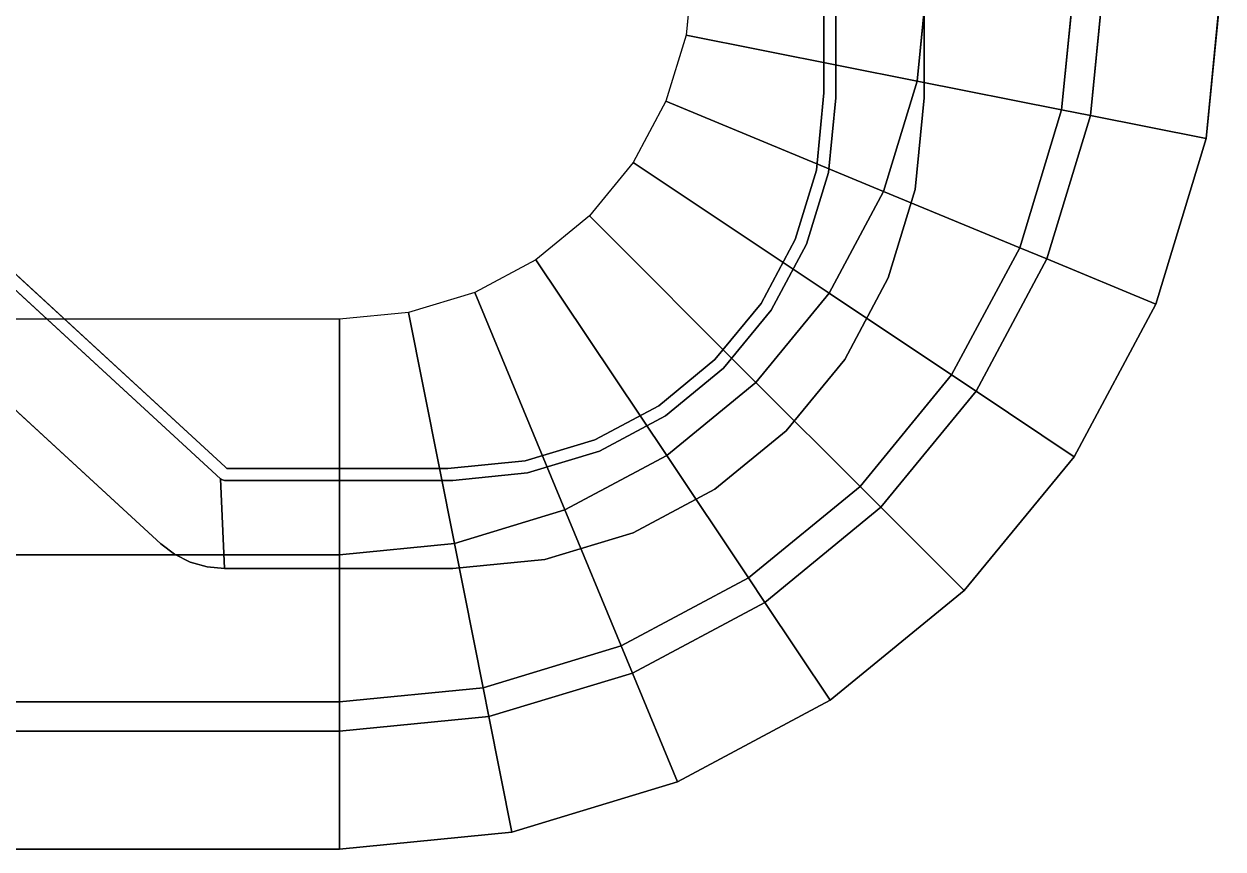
# Model space of a CAD drawing. Header units: millimetres. Extents: x 0 to 2000, y 0 to 1200.
# Drawn here: x 1979.64 to 2000, y 0 to 14.02 of the extents above; entities that cross this region are included whole.
import ezdxf

# ---------------------------------------------------------------- set-up
doc = ezdxf.new("R2010")
doc.units = ezdxf.units.MM
for name, color, linetype, true_color in [('MFG_S03A', 7, 'Continuous', 0x66828e), ('MFG_S03C', 7, 'Continuous', 0x66828e), ('MFG_W01', 7, 'Continuous', 0xd6b78e)]:
    doc.layers.add(name, color=color, linetype=linetype, true_color=true_color)

# ---------------------------------------------------------------- blocks, each defined once
blk = doc.blocks.new('P_W01_01')
at = {"layer": 'MFG_W01'}
for points, invisible_edges in [([(1991, 15, 882), (15, 9, 882), (235, 243, 882)], 15), ([(235, 243, 886), (15, 5, 886), (1995, 15, 886)], 15), ([(1995, 15, 886), (15, 5, 886), (235, 243, 886)], 15), ([(235, 243, 888.5), (15, 2.5, 888.5), (1997.5, 15, 888.5)], 15), ([(1997.5, 15, 888.5), (15, 2.5, 888.5), (235, 243, 888.5)], 15), ([(235, 243, 889), (15, 2, 889), (1998, 15, 889)], 15), ([(1998, 15, 889), (15, 2, 889), (235, 243, 889)], 15), ([(235, 243, 891), (15, 0, 891), (2000, 15, 891)], 15), ([(2000, 15, 891), (15, 0, 891), (235, 243, 891)], 15), ([(235, 243, 896), (15, 0, 896), (2000, 15, 896)], 15), ([(2000, 15, 896), (15, 0, 896), (235, 243, 896)], 15), ([(235, 243, 900), (15, 0, 900), (2000, 15, 900)], 15), ([(1991, 15, 882), (1990.88471, 13.82946, 882), (15, 9, 882)], 14), ([(15, 5, 886), (1994.80785, 13.0491, 886), (1995, 15, 886)], 13), ([(1995, 15, 886), (1994.80785, 13.0491, 886), (15, 5, 886)], 14), ([(15, 2.5, 888.5), (1997.25982, 12.56137, 888.5), (1997.5, 15, 888.5)], 13), ([(1997.5, 15, 888.5), (1997.25982, 12.56137, 888.5), (15, 2.5, 888.5)], 14), ([(15, 2, 889), (1997.75021, 12.46383, 889), (1998, 15, 889)], 13), ([(1998, 15, 889), (1997.75021, 12.46383, 889), (15, 2, 889)], 14), ([(15, 0, 891), (1999.71178, 12.07365, 891), (2000, 15, 891)], 13), ([(2000, 15, 891), (1999.71178, 12.07365, 891), (15, 0, 891)], 14), ([(15, 0, 896), (1999.71178, 12.07365, 896), (2000, 15, 896)], 13), ([(2000, 15, 896), (1999.71178, 12.07365, 896), (15, 0, 896)], 14), ([(15, 0, 900), (1999.71178, 12.07365, 900), (2000, 15, 900)], 13), ([(1990.88471, 13.82946, 882), (1990.54328, 12.7039, 882), (15, 9, 882)], 14), ([(15, 5, 886), (1994.2388, 11.17317, 886), (1994.80785, 13.0491, 886)], 13), ([(1994.80785, 13.0491, 886), (1994.2388, 11.17317, 886), (15, 5, 886)], 14), ([(1990.54328, 12.7039, 882), (1989.98882, 11.66658, 882), (15, 9, 882)], 14), ([(15, 2.5, 888.5), (1996.54849, 10.21646, 888.5), (1997.25982, 12.56137, 888.5)], 13), ([(1997.25982, 12.56137, 888.5), (1996.54849, 10.21646, 888.5), (15, 2.5, 888.5)], 14), ([(15, 2, 889), (1997.01043, 10.02512, 889), (1997.75021, 12.46383, 889)], 13), ([(1997.75021, 12.46383, 889), (1997.01043, 10.02512, 889), (15, 2, 889)], 14), ([(15, 0, 891), (1998.85819, 9.25975, 891), (1999.71178, 12.07365, 891)], 13), ([(1999.71178, 12.07365, 891), (1998.85819, 9.25975, 891), (15, 0, 891)], 14), ([(15, 0, 896), (1998.85819, 9.25975, 896), (1999.71178, 12.07365, 896)], 13), ([(1999.71178, 12.07365, 896), (1998.85819, 9.25975, 896), (15, 0, 896)], 14), ([(15, 0, 900), (1998.85819, 9.25975, 900), (1999.71178, 12.07365, 900)], 13), ([(1989.98882, 11.66658, 882), (1989.24264, 10.75736, 882), (15, 9, 882)], 14), ([(15, 5, 886), (1993.3147, 9.4443, 886), (1994.2388, 11.17317, 886)], 13), ([(1994.2388, 11.17317, 886), (1993.3147, 9.4443, 886), (15, 5, 886)], 14), ([(1989.24264, 10.75736, 882), (1988.33342, 10.01118, 882), (15, 9, 882)], 14), ([(15, 2.5, 888.5), (1995.39337, 8.05537, 888.5), (1996.54849, 10.21646, 888.5)], 13), ([(1996.54849, 10.21646, 888.5), (1995.39337, 8.05537, 888.5), (15, 2.5, 888.5)], 14), ([(15, 2, 889), (1995.8091, 7.77759, 889), (1997.01043, 10.02512, 889)], 13), ([(1997.01043, 10.02512, 889), (1995.8091, 7.77759, 889), (15, 2, 889)], 14), ([(1988.33342, 10.01118, 882), (1987.2961, 9.45672, 882), (15, 9, 882)], 14), ([(1987.2961, 9.45672, 882), (1986.17054, 9.11529, 882), (15, 9, 882)], 14), ([(15, 5, 886), (1992.07107, 7.92893, 886), (1993.3147, 9.4443, 886)], 13), ([(1993.3147, 9.4443, 886), (1992.07107, 7.92893, 886), (15, 5, 886)], 14), ([(15, 0, 891), (1997.47204, 6.66645, 891), (1998.85819, 9.25975, 891)], 13), ([(1998.85819, 9.25975, 891), (1997.47204, 6.66645, 891), (15, 0, 891)], 14), ([(15, 0, 896), (1997.47204, 6.66645, 896), (1998.85819, 9.25975, 896)], 13), ([(1998.85819, 9.25975, 896), (1997.47204, 6.66645, 896), (15, 0, 896)], 14), ([(15, 0, 900), (1997.47204, 6.66645, 900), (1998.85819, 9.25975, 900)], 13), ([(1986.17054, 9.11529, 882), (1985, 9, 882), (15, 9, 882)], 12), ([(15, 2.5, 888.5), (1993.83883, 6.16117, 888.5), (1995.39337, 8.05537, 888.5)], 13), ([(1995.39337, 8.05537, 888.5), (1993.83883, 6.16117, 888.5), (15, 2.5, 888.5)], 14), ([(15, 5, 886), (1990.5557, 6.6853, 886), (1992.07107, 7.92893, 886)], 13), ([(1992.07107, 7.92893, 886), (1990.5557, 6.6853, 886), (15, 5, 886)], 14), ([(15, 2, 889), (1994.19239, 5.80761, 889), (1995.8091, 7.77759, 889)], 13), ([(1995.8091, 7.77759, 889), (1994.19239, 5.80761, 889), (15, 2, 889)], 14), ([(15, 5, 886), (1988.82683, 5.7612, 886), (1990.5557, 6.6853, 886)], 13), ([(1990.5557, 6.6853, 886), (1988.82683, 5.7612, 886), (15, 5, 886)], 14), ([(15, 0, 891), (1995.6066, 4.3934, 891), (1997.47204, 6.66645, 891)], 13), ([(1997.47204, 6.66645, 891), (1995.6066, 4.3934, 891), (15, 0, 891)], 14), ([(15, 0, 896), (1995.6066, 4.3934, 896), (1997.47204, 6.66645, 896)], 13), ([(1997.47204, 6.66645, 896), (1995.6066, 4.3934, 896), (15, 0, 896)], 14), ([(15, 0, 900), (1995.6066, 4.3934, 900), (1997.47204, 6.66645, 900)], 13), ([(15, 2.5, 888.5), (1991.94463, 4.60663, 888.5), (1993.83883, 6.16117, 888.5)], 13), ([(1993.83883, 6.16117, 888.5), (1991.94463, 4.60663, 888.5), (15, 2.5, 888.5)], 14), ([(15, 2, 889), (1992.22241, 4.1909, 889), (1994.19239, 5.80761, 889)], 13), ([(1994.19239, 5.80761, 889), (1992.22241, 4.1909, 889), (15, 2, 889)], 14), ([(15, 5, 886), (1986.9509, 5.19215, 886), (1988.82683, 5.7612, 886)], 13), ([(1988.82683, 5.7612, 886), (1986.9509, 5.19215, 886), (15, 5, 886)], 14), ([(15, 5, 886), (1985, 5, 886), (1986.9509, 5.19215, 886)], 12), ([(1986.9509, 5.19215, 886), (1985, 5, 886), (15, 5, 886)], 12), ([(15, 2.5, 888.5), (1989.78354, 3.45151, 888.5), (1991.94463, 4.60663, 888.5)], 13), ([(1991.94463, 4.60663, 888.5), (1989.78354, 3.45151, 888.5), (15, 2.5, 888.5)], 14), ([(15, 0, 891), (1993.33355, 2.52796, 891), (1995.6066, 4.3934, 891)], 13), ([(1995.6066, 4.3934, 891), (1993.33355, 2.52796, 891), (15, 0, 891)], 14), ([(15, 0, 896), (1993.33355, 2.52796, 896), (1995.6066, 4.3934, 896)], 13), ([(1995.6066, 4.3934, 896), (1993.33355, 2.52796, 896), (15, 0, 896)], 14), ([(15, 0, 900), (1993.33355, 2.52796, 900), (1995.6066, 4.3934, 900)], 13), ([(15, 2, 889), (1989.97488, 2.98957, 889), (1992.22241, 4.1909, 889)], 13), ([(1992.22241, 4.1909, 889), (1989.97488, 2.98957, 889), (15, 2, 889)], 14), ([(15, 2.5, 888.5), (1987.43863, 2.74018, 888.5), (1989.78354, 3.45151, 888.5)], 13), ([(1989.78354, 3.45151, 888.5), (1987.43863, 2.74018, 888.5), (15, 2.5, 888.5)], 14), ([(15, 2, 889), (1987.53617, 2.24979, 889), (1989.97488, 2.98957, 889)], 13), ([(1989.97488, 2.98957, 889), (1987.53617, 2.24979, 889), (15, 2, 889)], 14), ([(15, 2.5, 888.5), (1985, 2.5, 888.5), (1987.43863, 2.74018, 888.5)], 12), ([(1987.43863, 2.74018, 888.5), (1985, 2.5, 888.5), (15, 2.5, 888.5)], 12), ([(15, 0, 891), (1990.74025, 1.14181, 891), (1993.33355, 2.52796, 891)], 13), ([(1993.33355, 2.52796, 891), (1990.74025, 1.14181, 891), (15, 0, 891)], 14), ([(15, 0, 896), (1990.74025, 1.14181, 896), (1993.33355, 2.52796, 896)], 13), ([(1993.33355, 2.52796, 896), (1990.74025, 1.14181, 896), (15, 0, 896)], 14), ([(15, 0, 900), (1990.74025, 1.14181, 900), (1993.33355, 2.52796, 900)], 13), ([(15, 2, 889), (1985, 2, 889), (1987.53617, 2.24979, 889)], 12), ([(1987.53617, 2.24979, 889), (1985, 2, 889), (15, 2, 889)], 12), ([(15, 0, 891), (1987.92635, 0.28822, 891), (1990.74025, 1.14181, 891)], 13), ([(1990.74025, 1.14181, 891), (1987.92635, 0.28822, 891), (15, 0, 891)], 14), ([(15, 0, 896), (1987.92635, 0.28822, 896), (1990.74025, 1.14181, 896)], 13), ([(1990.74025, 1.14181, 896), (1987.92635, 0.28822, 896), (15, 0, 896)], 14), ([(15, 0, 900), (1987.92635, 0.28822, 900), (1990.74025, 1.14181, 900)], 13), ([(15, 0, 891), (1985, 0, 891), (1987.92635, 0.28822, 891)], 12), ([(1987.92635, 0.28822, 891), (1985, 0, 891), (15, 0, 891)], 12), ([(15, 0, 896), (1985, 0, 896), (1987.92635, 0.28822, 896)], 12), ([(1987.92635, 0.28822, 896), (1985, 0, 896), (15, 0, 896)], 12), ([(15, 0, 900), (1985, 0, 900), (1987.92635, 0.28822, 900)], 12)]:
    blk.add_3dface(points, dxfattribs=dict(at, invisible_edges=invisible_edges))
for points in [[(1991, 15, 882), (1990.88471, 13.82946, 882), (1994.80785, 13.0491, 886), (1995, 15, 886)], [(1995, 15, 886), (1994.80785, 13.0491, 886), (1997.25982, 12.56137, 888.5), (1997.5, 15, 888.5)], [(1997.5, 15, 888.5), (1997.25982, 12.56137, 888.5), (1997.75021, 12.46383, 889), (1998, 15, 889)], [(1998, 15, 889), (1997.75021, 12.46383, 889), (1999.71178, 12.07365, 891), (2000, 15, 891)], [(2000, 15, 891), (1999.71178, 12.07365, 891), (1999.71178, 12.07365, 896), (2000, 15, 896)], [(2000, 15, 896), (1999.71178, 12.07365, 896), (1999.71178, 12.07365, 900), (2000, 15, 900)], [(1990.88471, 13.82946, 882), (1990.54328, 12.7039, 882), (1994.2388, 11.17317, 886), (1994.80785, 13.0491, 886)], [(1994.80785, 13.0491, 886), (1994.2388, 11.17317, 886), (1996.54849, 10.21646, 888.5), (1997.25982, 12.56137, 888.5)], [(1990.54328, 12.7039, 882), (1989.98882, 11.66658, 882), (1993.3147, 9.4443, 886), (1994.2388, 11.17317, 886)], [(1997.25982, 12.56137, 888.5), (1996.54849, 10.21646, 888.5), (1997.01043, 10.02512, 889), (1997.75021, 12.46383, 889)], [(1997.75021, 12.46383, 889), (1997.01043, 10.02512, 889), (1998.85819, 9.25975, 891), (1999.71178, 12.07365, 891)], [(1999.71178, 12.07365, 891), (1998.85819, 9.25975, 891), (1998.85819, 9.25975, 896), (1999.71178, 12.07365, 896)], [(1999.71178, 12.07365, 896), (1998.85819, 9.25975, 896), (1998.85819, 9.25975, 900), (1999.71178, 12.07365, 900)], [(1989.98882, 11.66658, 882), (1989.24264, 10.75736, 882), (1992.07107, 7.92893, 886), (1993.3147, 9.4443, 886)], [(1994.2388, 11.17317, 886), (1993.3147, 9.4443, 886), (1995.39337, 8.05537, 888.5), (1996.54849, 10.21646, 888.5)], [(1989.24264, 10.75736, 882), (1988.33342, 10.01118, 882), (1990.5557, 6.6853, 886), (1992.07107, 7.92893, 886)], [(1996.54849, 10.21646, 888.5), (1995.39337, 8.05537, 888.5), (1995.8091, 7.77759, 889), (1997.01043, 10.02512, 889)], [(1988.33342, 10.01118, 882), (1987.2961, 9.45672, 882), (1988.82683, 5.7612, 886), (1990.5557, 6.6853, 886)], [(1997.01043, 10.02512, 889), (1995.8091, 7.77759, 889), (1997.47204, 6.66645, 891), (1998.85819, 9.25975, 891)], [(1987.2961, 9.45672, 882), (1986.17054, 9.11529, 882), (1986.9509, 5.19215, 886), (1988.82683, 5.7612, 886)], [(1993.3147, 9.4443, 886), (1992.07107, 7.92893, 886), (1993.83883, 6.16117, 888.5), (1995.39337, 8.05537, 888.5)], [(1998.85819, 9.25975, 891), (1997.47204, 6.66645, 891), (1997.47204, 6.66645, 896), (1998.85819, 9.25975, 896)], [(1998.85819, 9.25975, 896), (1997.47204, 6.66645, 896), (1997.47204, 6.66645, 900), (1998.85819, 9.25975, 900)], [(1985, 9, 882), (15, 9, 882), (15, 5, 886), (1985, 5, 886)], [(1986.17054, 9.11529, 882), (1985, 9, 882), (1985, 5, 886), (1986.9509, 5.19215, 886)], [(1995.39337, 8.05537, 888.5), (1993.83883, 6.16117, 888.5), (1994.19239, 5.80761, 889), (1995.8091, 7.77759, 889)], [(1992.07107, 7.92893, 886), (1990.5557, 6.6853, 886), (1991.94463, 4.60663, 888.5), (1993.83883, 6.16117, 888.5)], [(1995.8091, 7.77759, 889), (1994.19239, 5.80761, 889), (1995.6066, 4.3934, 891), (1997.47204, 6.66645, 891)], [(1990.5557, 6.6853, 886), (1988.82683, 5.7612, 886), (1989.78354, 3.45151, 888.5), (1991.94463, 4.60663, 888.5)], [(1997.47204, 6.66645, 891), (1995.6066, 4.3934, 891), (1995.6066, 4.3934, 896), (1997.47204, 6.66645, 896)], [(1997.47204, 6.66645, 896), (1995.6066, 4.3934, 896), (1995.6066, 4.3934, 900), (1997.47204, 6.66645, 900)], [(1993.83883, 6.16117, 888.5), (1991.94463, 4.60663, 888.5), (1992.22241, 4.1909, 889), (1994.19239, 5.80761, 889)], [(1988.82683, 5.7612, 886), (1986.9509, 5.19215, 886), (1987.43863, 2.74018, 888.5), (1989.78354, 3.45151, 888.5)], [(1994.19239, 5.80761, 889), (1992.22241, 4.1909, 889), (1993.33355, 2.52796, 891), (1995.6066, 4.3934, 891)], [(1986.9509, 5.19215, 886), (1985, 5, 886), (1985, 2.5, 888.5), (1987.43863, 2.74018, 888.5)], [(1985, 5, 886), (15, 5, 886), (15, 2.5, 888.5), (1985, 2.5, 888.5)], [(1991.94463, 4.60663, 888.5), (1989.78354, 3.45151, 888.5), (1989.97488, 2.98957, 889), (1992.22241, 4.1909, 889)], [(1995.6066, 4.3934, 891), (1993.33355, 2.52796, 891), (1993.33355, 2.52796, 896), (1995.6066, 4.3934, 896)], [(1995.6066, 4.3934, 896), (1993.33355, 2.52796, 896), (1993.33355, 2.52796, 900), (1995.6066, 4.3934, 900)], [(1992.22241, 4.1909, 889), (1989.97488, 2.98957, 889), (1990.74025, 1.14181, 891), (1993.33355, 2.52796, 891)], [(1989.78354, 3.45151, 888.5), (1987.43863, 2.74018, 888.5), (1987.53617, 2.24979, 889), (1989.97488, 2.98957, 889)], [(1989.97488, 2.98957, 889), (1987.53617, 2.24979, 889), (1987.92635, 0.28822, 891), (1990.74025, 1.14181, 891)], [(1987.43863, 2.74018, 888.5), (1985, 2.5, 888.5), (1985, 2, 889), (1987.53617, 2.24979, 889)], [(1985, 2.5, 888.5), (15, 2.5, 888.5), (15, 2, 889), (1985, 2, 889)], [(1993.33355, 2.52796, 891), (1990.74025, 1.14181, 891), (1990.74025, 1.14181, 896), (1993.33355, 2.52796, 896)], [(1993.33355, 2.52796, 896), (1990.74025, 1.14181, 896), (1990.74025, 1.14181, 900), (1993.33355, 2.52796, 900)], [(1987.53617, 2.24979, 889), (1985, 2, 889), (1985, 0, 891), (1987.92635, 0.28822, 891)], [(1985, 2, 889), (15, 2, 889), (15, 0, 891), (1985, 0, 891)], [(1990.74025, 1.14181, 891), (1987.92635, 0.28822, 891), (1987.92635, 0.28822, 896), (1990.74025, 1.14181, 896)], [(1990.74025, 1.14181, 896), (1987.92635, 0.28822, 896), (1987.92635, 0.28822, 900), (1990.74025, 1.14181, 900)], [(1987.92635, 0.28822, 891), (1985, 0, 891), (1985, 0, 896), (1987.92635, 0.28822, 896)], [(1987.92635, 0.28822, 896), (1985, 0, 896), (1985, 0, 900), (1987.92635, 0.28822, 900)], [(1985, 0, 891), (15, 0, 891), (15, 0, 896), (1985, 0, 896)], [(1985, 0, 896), (15, 0, 896), (15, 0, 900), (1985, 0, 900)]]:
    blk.add_3dface(points, dxfattribs=at)
blk = doc.blocks.new('P_S03A_02')
at = {"layer": 'MFG_S03A'}
for points, invisible_edges in [([(1993.41882, 16.67623, 5), (1993.42394, 16.65837, 5), (1994.92567, 12.7644, 5)], 14), ([(1994.92567, 12.7644, 882), (1993.42394, 16.65837, 882), (1993.41882, 16.67623, 882)], 13), ([(1994.92567, 12.7644, 5), (1994.92567, 16.63987, 5), (1993.41882, 16.67623, 5)], 14), ([(1993.41882, 16.67623, 882), (1994.92567, 16.63987, 882), (1994.92567, 12.7644, 882)], 13), ([(1993.42394, 16.65837, 5), (1993.42567, 16.63987, 5), (1994.92567, 12.7644, 5)], 14), ([(1994.92567, 12.7644, 882), (1993.42567, 16.63987, 882), (1993.42394, 16.65837, 882)], 13), ([(1993.42567, 16.63987, 5), (1993.42567, 16.63987, 5), (1993.42567, 12.7644, 5)], 5), ([(1993.42567, 12.7644, 882), (1993.42567, 16.63987, 882), (1993.42567, 16.63987, 882)], 6), ([(1993.42567, 16.63987, 5), (1993.42567, 12.7644, 5), (1994.92567, 12.7644, 5)], 14), ([(1994.92567, 12.7644, 882), (1993.42567, 12.7644, 882), (1993.42567, 16.63987, 882)], 13), ([(1974.30332, 14.28419, 5), (1973.24176, 13.22263, 5), (1983.0502, 4.7644, 5)], 14), ([(1983.0502, 4.7644, 882), (1973.24176, 13.22263, 882), (1974.30332, 14.28419, 882)], 13), ([(1982.98245, 6.29084, 5), (1974.30332, 14.28419, 5), (1983.0502, 4.7644, 5)], 6), ([(1983.0502, 4.7644, 882), (1974.30332, 14.28419, 882), (1982.98245, 6.29084, 882)], 5), ([(1973.24176, 13.22263, 5), (1981.96628, 5.18749, 5), (1983.0502, 4.7644, 5)], 14), ([(1983.0502, 4.7644, 882), (1981.96628, 5.18749, 882), (1973.24176, 13.22263, 882)], 13), ([(1989.98713, 5.37336, 5), (1991.37023, 6.11264, 5), (1994.92567, 12.7644, 5)], 14), ([(1994.92567, 12.7644, 882), (1991.37023, 6.11264, 882), (1989.98713, 5.37336, 882)], 13), ([(1992.33022, 9.15319, 5), (1989.98713, 5.37336, 5), (1994.92567, 12.7644, 5)], 15), ([(1994.92567, 12.7644, 882), (1989.98713, 5.37336, 882), (1992.33022, 9.15319, 882)], 15), ([(1991.37023, 6.11264, 5), (1992.58252, 7.10754, 5), (1994.92567, 12.7644, 5)], 14), ([(1994.92567, 12.7644, 882), (1992.58252, 7.10754, 882), (1991.37023, 6.11264, 882)], 13), ([(1992.93088, 10.27696, 5), (1992.33022, 9.15319, 5), (1994.92567, 12.7644, 5)], 14), ([(1994.92567, 12.7644, 882), (1992.33022, 9.15319, 882), (1992.93088, 10.27696, 882)], 13), ([(1992.58252, 7.10754, 5), (1993.57742, 8.31984, 5), (1994.92567, 12.7644, 5)], 14), ([(1994.92567, 12.7644, 882), (1993.57742, 8.31984, 882), (1992.58252, 7.10754, 882)], 13), ([(1993.30077, 11.49631, 5), (1992.93088, 10.27696, 5), (1994.92567, 12.7644, 5)], 14), ([(1994.92567, 12.7644, 882), (1992.93088, 10.27696, 882), (1993.30077, 11.49631, 882)], 13), ([(1993.42567, 12.7644, 5), (1993.30077, 11.49631, 5), (1994.92567, 12.7644, 5)], 14), ([(1994.92567, 12.7644, 882), (1993.30077, 11.49631, 882), (1993.42567, 12.7644, 882)], 13), ([(1993.57742, 8.31984, 5), (1994.3167, 9.70293, 5), (1994.92567, 12.7644, 5)], 14), ([(1994.92567, 12.7644, 882), (1994.3167, 9.70293, 882), (1993.57742, 8.31984, 882)], 13), ([(1994.3167, 9.70293, 5), (1994.77195, 11.20368, 5), (1994.92567, 12.7644, 5)], 12), ([(1994.92567, 12.7644, 882), (1994.77195, 11.20368, 882), (1994.3167, 9.70293, 882)], 12), ([(1994.77195, 11.20368, 5), (1994.92567, 12.7644, 5), (1994.92567, 12.7644, 5)], 6), ([(1994.92567, 12.7644, 882), (1994.92567, 12.7644, 882), (1994.77195, 11.20368, 882)], 5), ([(1994.92567, 12.7644, 5), (1994.92567, 12.7644, 5), (1994.92567, 12.7644, 882)], 5), ([(1992.33022, 9.15319, 5), (1991.52186, 8.1682, 5), (1989.98713, 5.37336, 5)], 14), ([(1989.98713, 5.37336, 882), (1991.52186, 8.1682, 882), (1992.33022, 9.15319, 882)], 13), ([(1991.52186, 8.1682, 5), (1990.53687, 7.35985, 5), (1989.98713, 5.37336, 5)], 14), ([(1989.98713, 5.37336, 882), (1990.53687, 7.35985, 882), (1991.52186, 8.1682, 882)], 13), ([(1990.53687, 7.35985, 5), (1989.41311, 6.75918, 5), (1989.98713, 5.37336, 5)], 14), ([(1989.98713, 5.37336, 882), (1989.41311, 6.75918, 882), (1990.53687, 7.35985, 882)], 13), ([(1989.41311, 6.75918, 5), (1988.19375, 6.38929, 5), (1983.0502, 4.7644, 5)], 14), ([(1983.0502, 4.7644, 882), (1988.19375, 6.38929, 882), (1989.41311, 6.75918, 882)], 13), ([(1989.41311, 6.75918, 5), (1983.0502, 4.7644, 5), (1989.98713, 5.37336, 5)], 15), ([(1989.98713, 5.37336, 882), (1983.0502, 4.7644, 882), (1989.41311, 6.75918, 882)], 15), ([(1988.19375, 6.38929, 5), (1986.92567, 6.2644, 5), (1983.0502, 4.7644, 5)], 14), ([(1983.0502, 4.7644, 882), (1986.92567, 6.2644, 882), (1988.19375, 6.38929, 882)], 13), ([(1982.98245, 6.29084, 5), (1982.98245, 6.29084, 5), (1983.0502, 4.7644, 5)], 5), ([(1983.0502, 4.7644, 882), (1982.98245, 6.29084, 882), (1982.98245, 6.29084, 882)], 6), ([(1982.99723, 6.27958, 5), (1982.98245, 6.29084, 5), (1983.0502, 4.7644, 5)], 12), ([(1983.0502, 4.7644, 882), (1982.98245, 6.29084, 882), (1982.99723, 6.27958, 882)], 12), ([(1982.98245, 6.29084, 5), (1982.98245, 6.29084, 5), (1982.98245, 6.29084, 882)], 5), ([(1983.01384, 6.27124, 5), (1982.99723, 6.27958, 5), (1983.0502, 4.7644, 5)], 14), ([(1983.0502, 4.7644, 882), (1982.99723, 6.27958, 882), (1983.01384, 6.27124, 882)], 13), ([(1983.0317, 6.26612, 5), (1983.01384, 6.27124, 5), (1983.0502, 4.7644, 5)], 14), ([(1983.0502, 4.7644, 882), (1983.01384, 6.27124, 882), (1983.0317, 6.26612, 882)], 13), ([(1983.0502, 6.2644, 5), (1983.0317, 6.26612, 5), (1983.0502, 4.7644, 5)], 14), ([(1983.0502, 4.7644, 882), (1983.0317, 6.26612, 882), (1983.0502, 6.2644, 882)], 13), ([(1986.92567, 6.2644, 5), (1983.0502, 6.2644, 5), (1983.0502, 4.7644, 5)], 14), ([(1983.0502, 4.7644, 882), (1983.0502, 6.2644, 882), (1986.92567, 6.2644, 882)], 13), ([(1983.0502, 4.7644, 5), (1986.92567, 4.7644, 5), (1989.98713, 5.37336, 5)], 14), ([(1989.98713, 5.37336, 882), (1986.92567, 4.7644, 882), (1983.0502, 4.7644, 882)], 13), ([(1986.92567, 4.7644, 5), (1988.48639, 4.91812, 5), (1989.98713, 5.37336, 5)], 12), ([(1989.98713, 5.37336, 882), (1988.48639, 4.91812, 882), (1986.92567, 4.7644, 882)], 12), ([(1981.96628, 5.18749, 5), (1982.20272, 5.00728, 5), (1983.0502, 4.7644, 5)], 14), ([(1983.0502, 4.7644, 882), (1982.20272, 5.00728, 882), (1981.96628, 5.18749, 882)], 13), ([(1982.20272, 5.00728, 5), (1982.46842, 4.87392, 5), (1983.0502, 4.7644, 5)], 14), ([(1983.0502, 4.7644, 882), (1982.46842, 4.87392, 882), (1982.20272, 5.00728, 882)], 13), ([(1982.46842, 4.87392, 5), (1982.7542, 4.79202, 5), (1983.0502, 4.7644, 5)], 12), ([(1983.0502, 4.7644, 882), (1982.7542, 4.79202, 882), (1982.46842, 4.87392, 882)], 12), ([(1982.7542, 4.79202, 5), (1983.0502, 4.7644, 5), (1983.0502, 4.7644, 5)], 6), ([(1983.0502, 4.7644, 882), (1983.0502, 4.7644, 882), (1982.7542, 4.79202, 882)], 5), ([(1983.0502, 4.7644, 5), (1983.0502, 4.7644, 5), (1983.0502, 4.7644, 882)], 5)]:
    blk.add_3dface(points, dxfattribs=dict(at, invisible_edges=invisible_edges))
for points in [[(1993.42567, 16.63987, 5), (1993.42567, 12.7644, 5), (1993.42567, 12.7644, 882), (1993.42567, 16.63987, 882)], [(1994.92567, 12.7644, 5), (1994.92567, 16.63987, 5), (1994.92567, 16.63987, 882), (1994.92567, 12.7644, 882)], [(1982.98245, 6.29084, 5), (1974.30332, 14.28419, 5), (1974.30332, 14.28419, 882), (1982.98245, 6.29084, 882)], [(1973.24176, 13.22263, 5), (1981.96628, 5.18749, 5), (1981.96628, 5.18749, 882), (1973.24176, 13.22263, 882)], [(1993.42567, 12.7644, 5), (1993.30077, 11.49631, 5), (1993.30077, 11.49631, 882), (1993.42567, 12.7644, 882)], [(1994.77195, 11.20368, 5), (1994.92567, 12.7644, 5), (1994.92567, 12.7644, 882), (1994.77195, 11.20368, 882)], [(1993.30077, 11.49631, 5), (1992.93088, 10.27696, 5), (1992.93088, 10.27696, 882), (1993.30077, 11.49631, 882)], [(1994.3167, 9.70293, 5), (1994.77195, 11.20368, 5), (1994.77195, 11.20368, 882), (1994.3167, 9.70293, 882)], [(1992.93088, 10.27696, 5), (1992.33022, 9.15319, 5), (1992.33022, 9.15319, 882), (1992.93088, 10.27696, 882)], [(1993.57742, 8.31984, 5), (1994.3167, 9.70293, 5), (1994.3167, 9.70293, 882), (1993.57742, 8.31984, 882)], [(1992.33022, 9.15319, 5), (1991.52186, 8.1682, 5), (1991.52186, 8.1682, 882), (1992.33022, 9.15319, 882)], [(1991.52186, 8.1682, 5), (1990.53687, 7.35985, 5), (1990.53687, 7.35985, 882), (1991.52186, 8.1682, 882)], [(1992.58252, 7.10754, 5), (1993.57742, 8.31984, 5), (1993.57742, 8.31984, 882), (1992.58252, 7.10754, 882)], [(1990.53687, 7.35985, 5), (1989.41311, 6.75918, 5), (1989.41311, 6.75918, 882), (1990.53687, 7.35985, 882)], [(1991.37023, 6.11264, 5), (1992.58252, 7.10754, 5), (1992.58252, 7.10754, 882), (1991.37023, 6.11264, 882)], [(1989.41311, 6.75918, 5), (1988.19375, 6.38929, 5), (1988.19375, 6.38929, 882), (1989.41311, 6.75918, 882)], [(1988.19375, 6.38929, 5), (1986.92567, 6.2644, 5), (1986.92567, 6.2644, 882), (1988.19375, 6.38929, 882)], [(1982.99723, 6.27958, 5), (1982.98245, 6.29084, 5), (1982.98245, 6.29084, 882), (1982.99723, 6.27958, 882)], [(1983.01384, 6.27124, 5), (1982.99723, 6.27958, 5), (1982.99723, 6.27958, 882), (1983.01384, 6.27124, 882)], [(1983.0317, 6.26612, 5), (1983.01384, 6.27124, 5), (1983.01384, 6.27124, 882), (1983.0317, 6.26612, 882)], [(1983.0502, 6.2644, 5), (1983.0317, 6.26612, 5), (1983.0317, 6.26612, 882), (1983.0502, 6.2644, 882)], [(1986.92567, 6.2644, 5), (1983.0502, 6.2644, 5), (1983.0502, 6.2644, 882), (1986.92567, 6.2644, 882)], [(1989.98713, 5.37336, 5), (1991.37023, 6.11264, 5), (1991.37023, 6.11264, 882), (1989.98713, 5.37336, 882)], [(1988.48639, 4.91812, 5), (1989.98713, 5.37336, 5), (1989.98713, 5.37336, 882), (1988.48639, 4.91812, 882)], [(1981.96628, 5.18749, 5), (1982.20272, 5.00728, 5), (1982.20272, 5.00728, 882), (1981.96628, 5.18749, 882)], [(1982.20272, 5.00728, 5), (1982.46842, 4.87392, 5), (1982.46842, 4.87392, 882), (1982.20272, 5.00728, 882)], [(1986.92567, 4.7644, 5), (1988.48639, 4.91812, 5), (1988.48639, 4.91812, 882), (1986.92567, 4.7644, 882)], [(1982.46842, 4.87392, 5), (1982.7542, 4.79202, 5), (1982.7542, 4.79202, 882), (1982.46842, 4.87392, 882)], [(1982.7542, 4.79202, 5), (1983.0502, 4.7644, 5), (1983.0502, 4.7644, 882), (1982.7542, 4.79202, 882)], [(1983.0502, 4.7644, 5), (1986.92567, 4.7644, 5), (1986.92567, 4.7644, 882), (1983.0502, 4.7644, 882)]]:
    blk.add_3dface(points, dxfattribs=at)
blk = doc.blocks.new('P_S03C_02')
at = {"layer": 'MFG_S03C'}
for points, invisible_edges in [([(1912.15209, 80.31897, 6), (1892.50666, 89.8895, 6), (1983.05973, 6.49157, 6)], 13), ([(1983.05973, 6.49157, 7.5), (1892.50666, 89.8895, 7.5), (1912.15209, 80.31897, 7.5)], 14), ([(1912.15209, 80.31897, 6), (1983.05973, 6.49157, 6), (1932.27798, 59.94009, 6)], 15), ([(1932.27798, 59.94009, 7.5), (1983.05973, 6.49157, 7.5), (1912.15209, 80.31897, 7.5)], 15), ([(1983.05973, 6.49157, 6), (1941.0614, 62.2936, 6), (1940.53692, 61.0274, 6)], 13), ([(1940.53692, 61.0274, 7.5), (1941.0614, 62.2936, 7.5), (1983.05973, 6.49157, 7.5)], 14), ([(1993.22567, 12.84791, 6), (1993.22567, 16.56073, 6), (1941.0614, 62.2936, 6)], 14), ([(1941.0614, 62.2936, 7.5), (1993.22567, 16.56073, 7.5), (1993.22567, 12.84791, 7.5)], 13), ([(1993.09655, 11.53693, 6), (1993.22567, 12.84791, 6), (1941.0614, 62.2936, 6)], 14), ([(1941.0614, 62.2936, 7.5), (1993.22567, 12.84791, 7.5), (1993.09655, 11.53693, 7.5)], 13), ([(1992.73851, 10.35664, 6), (1993.09655, 11.53693, 6), (1941.0614, 62.2936, 6)], 14), ([(1941.0614, 62.2936, 7.5), (1993.09655, 11.53693, 7.5), (1992.73851, 10.35664, 7.5)], 13), ([(1992.15709, 9.26888, 6), (1992.73851, 10.35664, 6), (1941.0614, 62.2936, 6)], 14), ([(1941.0614, 62.2936, 7.5), (1992.73851, 10.35664, 7.5), (1992.15709, 9.26888, 7.5)], 13), ([(1991.37462, 8.31544, 6), (1992.15709, 9.26888, 6), (1941.0614, 62.2936, 6)], 14), ([(1941.0614, 62.2936, 7.5), (1992.15709, 9.26888, 7.5), (1991.37462, 8.31544, 7.5)], 13), ([(1990.42119, 7.53298, 6), (1991.37462, 8.31544, 6), (1941.0614, 62.2936, 6)], 14), ([(1941.0614, 62.2936, 7.5), (1991.37462, 8.31544, 7.5), (1990.42119, 7.53298, 7.5)], 13), ([(1989.33342, 6.95156, 6), (1990.42119, 7.53298, 6), (1941.0614, 62.2936, 6)], 14), ([(1941.0614, 62.2936, 7.5), (1990.42119, 7.53298, 7.5), (1989.33342, 6.95156, 7.5)], 13), ([(1988.15313, 6.59352, 6), (1989.33342, 6.95156, 6), (1941.0614, 62.2936, 6)], 14), ([(1941.0614, 62.2936, 7.5), (1989.33342, 6.95156, 7.5), (1988.15313, 6.59352, 7.5)], 13), ([(1986.84215, 6.4644, 6), (1988.15313, 6.59352, 6), (1941.0614, 62.2936, 6)], 14), ([(1941.0614, 62.2936, 7.5), (1988.15313, 6.59352, 7.5), (1986.84215, 6.4644, 7.5)], 13), ([(1983.12934, 6.4644, 6), (1986.84215, 6.4644, 6), (1941.0614, 62.2936, 6)], 14), ([(1941.0614, 62.2936, 7.5), (1986.84215, 6.4644, 7.5), (1983.12934, 6.4644, 7.5)], 13), ([(1983.09064, 6.46801, 6), (1983.12934, 6.4644, 6), (1941.0614, 62.2936, 6)], 14), ([(1941.0614, 62.2936, 7.5), (1983.12934, 6.4644, 7.5), (1983.09064, 6.46801, 7.5)], 13), ([(1983.05973, 6.49157, 6), (1983.09064, 6.46801, 6), (1941.0614, 62.2936, 6)], 14), ([(1941.0614, 62.2936, 7.5), (1983.09064, 6.46801, 7.5), (1983.05973, 6.49157, 7.5)], 13), ([(1983.05973, 6.49157, 6), (1940.53692, 61.0274, 6), (1939.7026, 59.94009, 6)], 13), ([(1939.7026, 59.94009, 7.5), (1940.53692, 61.0274, 7.5), (1983.05973, 6.49157, 7.5)], 14), ([(1983.05973, 6.49157, 6), (1933.36529, 59.10576, 6), (1932.27798, 59.94009, 6)], 13), ([(1932.27798, 59.94009, 7.5), (1933.36529, 59.10576, 7.5), (1983.05973, 6.49157, 7.5)], 14), ([(1983.05973, 6.49157, 6), (1939.7026, 59.94009, 6), (1938.61529, 59.10576, 6)], 13), ([(1938.61529, 59.10576, 7.5), (1939.7026, 59.94009, 7.5), (1983.05973, 6.49157, 7.5)], 14), ([(1983.05973, 6.49157, 6), (1934.63149, 58.58129, 6), (1933.36529, 59.10576, 6)], 13), ([(1933.36529, 59.10576, 7.5), (1934.63149, 58.58129, 7.5), (1983.05973, 6.49157, 7.5)], 14), ([(1983.05973, 6.49157, 6), (1938.61529, 59.10576, 6), (1937.34909, 58.58129, 6)], 13), ([(1937.34909, 58.58129, 7.5), (1938.61529, 59.10576, 7.5), (1983.05973, 6.49157, 7.5)], 14), ([(1983.05973, 6.49157, 6), (1935.99029, 58.4024, 6), (1934.63149, 58.58129, 6)], 13), ([(1934.63149, 58.58129, 7.5), (1935.99029, 58.4024, 7.5), (1983.05973, 6.49157, 7.5)], 14), ([(1983.05973, 6.49157, 6), (1937.34909, 58.58129, 6), (1935.99029, 58.4024, 6)], 13), ([(1935.99029, 58.4024, 7.5), (1937.34909, 58.58129, 7.5), (1983.05973, 6.49157, 7.5)], 14)]:
    blk.add_3dface(points, dxfattribs=dict(at, invisible_edges=invisible_edges))
for points in [[(1892.50666, 89.8895, 6), (1983.05973, 6.49157, 6), (1983.05973, 6.49157, 7.5), (1892.50666, 89.8895, 7.5)], [(1993.22567, 12.84791, 6), (1993.22567, 16.56073, 6), (1993.22567, 16.56073, 7.5), (1993.22567, 12.84791, 7.5)], [(1993.09655, 11.53693, 6), (1993.22567, 12.84791, 6), (1993.22567, 12.84791, 7.5), (1993.09655, 11.53693, 7.5)], [(1992.73851, 10.35664, 6), (1993.09655, 11.53693, 6), (1993.09655, 11.53693, 7.5), (1992.73851, 10.35664, 7.5)], [(1992.15709, 9.26888, 6), (1992.73851, 10.35664, 6), (1992.73851, 10.35664, 7.5), (1992.15709, 9.26888, 7.5)], [(1991.37462, 8.31544, 6), (1992.15709, 9.26888, 6), (1992.15709, 9.26888, 7.5), (1991.37462, 8.31544, 7.5)], [(1990.42119, 7.53298, 6), (1991.37462, 8.31544, 6), (1991.37462, 8.31544, 7.5), (1990.42119, 7.53298, 7.5)], [(1989.33342, 6.95156, 6), (1990.42119, 7.53298, 6), (1990.42119, 7.53298, 7.5), (1989.33342, 6.95156, 7.5)], [(1988.15313, 6.59352, 6), (1989.33342, 6.95156, 6), (1989.33342, 6.95156, 7.5), (1988.15313, 6.59352, 7.5)], [(1986.84215, 6.4644, 6), (1988.15313, 6.59352, 6), (1988.15313, 6.59352, 7.5), (1986.84215, 6.4644, 7.5)], [(1983.05973, 6.49157, 6), (1983.09064, 6.46801, 6), (1983.09064, 6.46801, 7.5), (1983.05973, 6.49157, 7.5)], [(1983.09064, 6.46801, 6), (1983.12934, 6.4644, 6), (1983.12934, 6.4644, 7.5), (1983.09064, 6.46801, 7.5)], [(1983.12934, 6.4644, 6), (1986.84215, 6.4644, 6), (1986.84215, 6.4644, 7.5), (1983.12934, 6.4644, 7.5)]]:
    blk.add_3dface(points, dxfattribs=at)

msp = doc.modelspace()

# ---------------------------------------------------------------- block references
at = {"layer": 'MFG_S03A'}
msp.add_blockref('P_S03A_02', (0, 0), dxfattribs=at)
at = {"layer": 'MFG_S03C'}
msp.add_blockref('P_S03C_02', (0, 0), dxfattribs=at)
at = {"layer": 'MFG_W01'}
msp.add_blockref('P_W01_01', (0, 0), dxfattribs=at)

doc.saveas('drawing.dxf')
